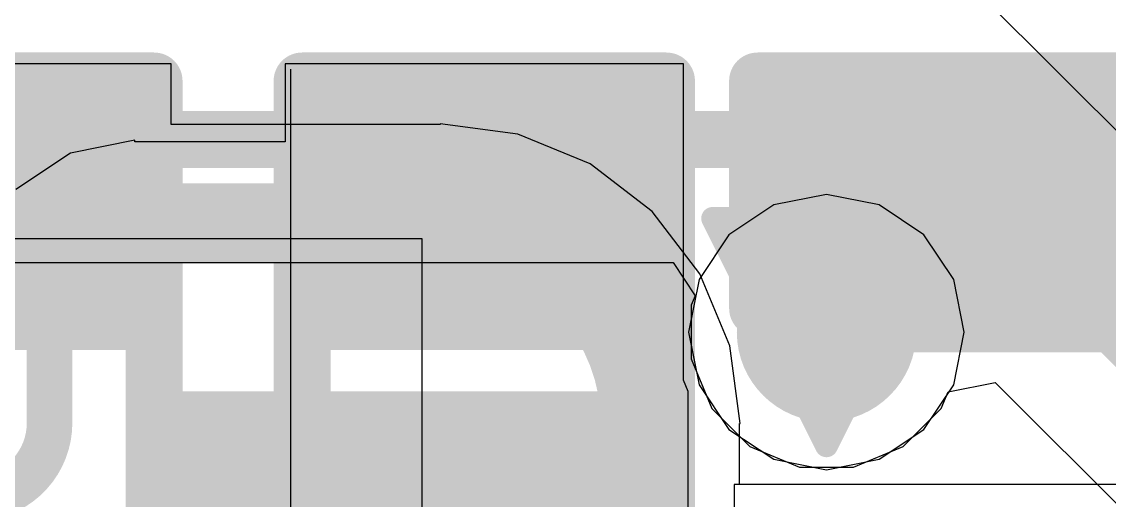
# Model space of a CAD drawing. Header units: inches. Extents: x -6 to 284, y -12 to 154.
# Drawn here: x 41.192 to 43.618, y 14.965 to 16.033 of the extents above; entities that cross this region are included whole.
import ezdxf

# ---------------------------------------------------------------- set-up
doc = ezdxf.new("R2010")
doc.units = ezdxf.units.IN
for name, color, linetype in [('Bottom Layer', 5, 'Continuous'), ('Bottom Overlay', 54, 'Continuous'), ('Bottom Paste', 16, 'Continuous'), ('Bottom Solder', 6, 'Continuous'), ('Drill Drawing', 1, 'Continuous'), ('GND-1', 16, 'Continuous'), ('GND-2', 90, 'Continuous'), ('GND-3', 216, 'Continuous'), ('GND-4', 54, 'Continuous'), ('PWR-1', 156, 'Continuous'), ('PWR-2', 130, 'Continuous'), ('Signal L1', 76, 'Continuous'), ('Signal L2', 6, 'Continuous'), ('Top Layer', 1, 'Continuous'), ('Top Overlay', 2, 'Continuous'), ('Top Paste', 8, 'Continuous'), ('Top Solder', 216, 'Continuous'), ('Via Holes', 16, 'Continuous')]:
    doc.layers.add(name, color=color, linetype=linetype)

# ---------------------------------------------------------------- blocks, each defined once
blk = doc.blocks.new('R___0402_90')
at = {"layer": 'Top Layer'}
for points in [[(-0.6985, -0.3175), (-0.6985, 0.3175), (-0.2413, 0.3175), (-0.2413, -0.3175)], [(0.2413, -0.3175), (0.2413, 0.3175), (0.6985, 0.3175), (0.6985, -0.3175)]]:
    blk.add_hatch(color=1, dxfattribs=at).paths.add_polyline_path(points)
at = {"layer": 'Top Paste'}
for points in [[(-0.6985, -0.3175), (-0.6985, 0.3175), (-0.2413, 0.3175), (-0.2413, -0.3175)], [(0.2413, -0.3175), (0.2413, 0.3175), (0.6985, 0.3175), (0.6985, -0.3175)]]:
    blk.add_hatch(color=8, dxfattribs=at).paths.add_polyline_path(points)
at = {"layer": 'Top Solder'}
for points in [[(-0.7535, -0.3725), (-0.7535, 0.3725), (-0.1863, 0.3725), (-0.1863, -0.3725)], [(0.1863, -0.3725), (0.1863, 0.3725), (0.7535, 0.3725), (0.7535, -0.3725)]]:
    blk.add_hatch(color=216, dxfattribs=at).paths.add_polyline_path(points)
at = {"layer": 'Top Overlay'}
for points in [[(0.7874, 0.4064, 0.127, 0.127, 0), (-0.7874, 0.4064, 0.127, 0.127, 0)], [(-0.7874, -0.4064, 0.127, 0.127, 0), (-0.7874, 0.4064, 0.127, 0.127, 0)], [(0.7874, -0.4064, 0.127, 0.127, 0), (0.7874, 0.4064, 0.127, 0.127, 0)], [(0.7874, -0.4064, 0.127, 0.127, 0), (-0.7874, -0.4064, 0.127, 0.127, 0)], [(0.8128, -0.4318, 0.00323, 0.00323, 0), (-0.8128, -0.4318, 0.00323, 0.00323, 0)]]:
    blk.add_lwpolyline(points, format="xyseb", dxfattribs=at)
for points in [[(-0.8191, 0.4064, 0.0635, 0.0635, 1), (-0.7556, 0.4064, 0.0635, 0.0635, 1)], [(-0.8191, 0.4064, 0.0635, 0.0635, 1), (-0.7556, 0.4064, 0.0635, 0.0635, 1)], [(0.7556, 0.4064, 0.0635, 0.0635, 1), (0.8191, 0.4064, 0.0635, 0.0635, 1)], [(0.7556, 0.4064, 0.0635, 0.0635, 1), (0.8191, 0.4064, 0.0635, 0.0635, 1)], [(-0.8191, -0.4064, 0.0635, 0.0635, 1), (-0.7556, -0.4064, 0.0635, 0.0635, 1)], [(-0.8191, -0.4064, 0.0635, 0.0635, 1), (-0.7556, -0.4064, 0.0635, 0.0635, 1)], [(0.7556, -0.4064, 0.0635, 0.0635, 1), (0.8191, -0.4064, 0.0635, 0.0635, 1)], [(0.7556, -0.4064, 0.0635, 0.0635, 1), (0.8191, -0.4064, 0.0635, 0.0635, 1)], [(-0.8136, -0.4318, 0.00161, 0.00161, 1), (-0.812, -0.4318, 0.00161, 0.00161, 1)], [(0.812, -0.4318, 0.00161, 0.00161, 1), (0.8136, -0.4318, 0.00161, 0.00161, 1)]]:
    blk.add_lwpolyline(points, format="xyseb", close=True, dxfattribs=at)
blk = doc.blocks.new('R___0402_B_91')
at = {"layer": 'Bottom Layer'}
for points in [[(-0.2413, 0.3175), (-0.2413, -0.3175), (-0.6985, -0.3175), (-0.6985, 0.3175)], [(0.6985, 0.3175), (0.6985, -0.3175), (0.2413, -0.3175), (0.2413, 0.3175)]]:
    blk.add_hatch(color=5, dxfattribs=at).paths.add_polyline_path(points)
at = {"layer": 'Bottom Paste'}
for points in [[(-0.2413, 0.3175), (-0.2413, -0.3175), (-0.6985, -0.3175), (-0.6985, 0.3175)], [(0.6985, 0.3175), (0.6985, -0.3175), (0.2413, -0.3175), (0.2413, 0.3175)]]:
    blk.add_hatch(color=16, dxfattribs=at).paths.add_polyline_path(points)
at = {"layer": 'Bottom Solder'}
for points in [[(-0.1863, 0.3725), (-0.1863, -0.3725), (-0.7535, -0.3725), (-0.7535, 0.3725)], [(0.7535, 0.3725), (0.7535, -0.3725), (0.1863, -0.3725), (0.1863, 0.3725)]]:
    blk.add_hatch(color=6, dxfattribs=at).paths.add_polyline_path(points)
at = {"layer": 'Bottom Overlay'}
for points in [[(-0.7874, 0.4064, 0.127, 0.127, 0), (-0.7874, -0.4064, 0.127, 0.127, 0)], [(-0.7874, 0.4064, 0.127, 0.127, 0), (0.7874, 0.4064, 0.127, 0.127, 0)], [(0.7874, 0.4064, 0.127, 0.127, 0), (0.7874, -0.4064, 0.127, 0.127, 0)], [(-0.8128, 0.4318, 0.00323, 0.00323, 0), (0.8128, 0.4318, 0.00323, 0.00323, 0)], [(-0.7874, -0.4064, 0.127, 0.127, 0), (0.7874, -0.4064, 0.127, 0.127, 0)]]:
    blk.add_lwpolyline(points, format="xyseb", dxfattribs=at)
for points in [[(-0.8191, 0.4064, 0.0635, 0.0635, 1), (-0.7556, 0.4064, 0.0635, 0.0635, 1)], [(-0.8191, 0.4064, 0.0635, 0.0635, 1), (-0.7556, 0.4064, 0.0635, 0.0635, 1)], [(0.7556, 0.4064, 0.0635, 0.0635, 1), (0.8191, 0.4064, 0.0635, 0.0635, 1)], [(0.7556, 0.4064, 0.0635, 0.0635, 1), (0.8191, 0.4064, 0.0635, 0.0635, 1)], [(-0.8136, 0.4318, 0.00161, 0.00161, 1), (-0.812, 0.4318, 0.00161, 0.00161, 1)], [(0.812, 0.4318, 0.00161, 0.00161, 1), (0.8136, 0.4318, 0.00161, 0.00161, 1)], [(-0.8191, -0.4064, 0.0635, 0.0635, 1), (-0.7556, -0.4064, 0.0635, 0.0635, 1)], [(-0.8191, -0.4064, 0.0635, 0.0635, 1), (-0.7556, -0.4064, 0.0635, 0.0635, 1)], [(0.7556, -0.4064, 0.0635, 0.0635, 1), (0.8191, -0.4064, 0.0635, 0.0635, 1)], [(0.7556, -0.4064, 0.0635, 0.0635, 1), (0.8191, -0.4064, 0.0635, 0.0635, 1)]]:
    blk.add_lwpolyline(points, format="xyseb", close=True, dxfattribs=at)
blk = doc.blocks.new('C___0402_B_377')
at = {"layer": 'Bottom Layer'}
for points in [[(-0.2413, 0.3175), (-0.2413, -0.3175), (-0.6985, -0.3175), (-0.6985, 0.3175)], [(0.6985, 0.3175), (0.6985, -0.3175), (0.2413, -0.3175), (0.2413, 0.3175)]]:
    blk.add_hatch(color=5, dxfattribs=at).paths.add_polyline_path(points)
at = {"layer": 'Bottom Paste'}
for points in [[(-0.2413, 0.3175), (-0.2413, -0.3175), (-0.6985, -0.3175), (-0.6985, 0.3175)], [(0.6985, 0.3175), (0.6985, -0.3175), (0.2413, -0.3175), (0.2413, 0.3175)]]:
    blk.add_hatch(color=16, dxfattribs=at).paths.add_polyline_path(points)
at = {"layer": 'Bottom Solder'}
for points in [[(-0.1813, 0.3775), (-0.1813, -0.3775), (-0.7585, -0.3775), (-0.7585, 0.3775)], [(0.7585, 0.3775), (0.7585, -0.3775), (0.1813, -0.3775), (0.1813, 0.3775)]]:
    blk.add_hatch(color=6, dxfattribs=at).paths.add_polyline_path(points)
at = {"layer": 'Bottom Overlay'}
for points in [[(-0.7874, 0.4064, 0.127, 0.127, 0), (-0.7874, -0.4064, 0.127, 0.127, 0)], [(-0.7874, 0.4064, 0.127, 0.127, 0), (-0.2794, 0.4064, 0.127, 0.127, 0)], [(0.2794, 0.4064, 0.127, 0.127, 0), (0.7874, 0.4064, 0.127, 0.127, 0)], [(0.7874, 0.4064, 0.127, 0.127, 0), (0.7874, -0.4064, 0.127, 0.127, 0)], [(-0.7874, -0.4064, 0.127, 0.127, 0), (-0.2794, -0.4064, 0.127, 0.127, 0)], [(0.2794, -0.4064, 0.127, 0.127, 0), (0.7874, -0.4064, 0.127, 0.127, 0)]]:
    blk.add_lwpolyline(points, format="xyseb", dxfattribs=at)
for points in [[(-0.8191, 0.4064, 0.0635, 0.0635, 1), (-0.7556, 0.4064, 0.0635, 0.0635, 1)], [(-0.8191, 0.4064, 0.0635, 0.0635, 1), (-0.7556, 0.4064, 0.0635, 0.0635, 1)], [(-0.3111, 0.4064, 0.0635, 0.0635, 1), (-0.2477, 0.4064, 0.0635, 0.0635, 1)], [(0.2477, 0.4064, 0.0635, 0.0635, 1), (0.3111, 0.4064, 0.0635, 0.0635, 1)], [(0.7556, 0.4064, 0.0635, 0.0635, 1), (0.8191, 0.4064, 0.0635, 0.0635, 1)], [(0.7556, 0.4064, 0.0635, 0.0635, 1), (0.8191, 0.4064, 0.0635, 0.0635, 1)], [(-0.8191, -0.4064, 0.0635, 0.0635, 1), (-0.7556, -0.4064, 0.0635, 0.0635, 1)], [(-0.8191, -0.4064, 0.0635, 0.0635, 1), (-0.7556, -0.4064, 0.0635, 0.0635, 1)], [(-0.3111, -0.4064, 0.0635, 0.0635, 1), (-0.2477, -0.4064, 0.0635, 0.0635, 1)], [(0.2477, -0.4064, 0.0635, 0.0635, 1), (0.3111, -0.4064, 0.0635, 0.0635, 1)], [(0.7556, -0.4064, 0.0635, 0.0635, 1), (0.8191, -0.4064, 0.0635, 0.0635, 1)], [(0.7556, -0.4064, 0.0635, 0.0635, 1), (0.8191, -0.4064, 0.0635, 0.0635, 1)]]:
    blk.add_lwpolyline(points, format="xyseb", close=True, dxfattribs=at)

msp = doc.modelspace()

# ---------------------------------------------------------------- hatches: boundary and pattern name
at = {"layer": 'Bottom Layer'}
h = msp.add_hatch(color=5, dxfattribs=at)
edge = h.paths.add_edge_path()
edge.add_arc((42.9871, 15.3401), 0.2, 0, 360)
at = {"layer": 'GND-1'}
h = msp.add_hatch(color=16, dxfattribs=at)
edge = h.paths.add_edge_path()
edge.add_arc((42.9871, 15.3401), 0.2, 0, 360)
at = {"layer": 'GND-2'}
h = msp.add_hatch(color=90, dxfattribs=at)
edge = h.paths.add_edge_path()
edge.add_arc((42.9871, 15.3401), 0.2, 0, 360)
at = {"layer": 'GND-3'}
h = msp.add_hatch(color=216, dxfattribs=at)
edge = h.paths.add_edge_path()
edge.add_arc((42.9871, 15.3401), 0.2, 0, 360)
at = {"layer": 'GND-4'}
h = msp.add_hatch(color=54, dxfattribs=at)
edge = h.paths.add_edge_path()
edge.add_arc((42.9871, 15.3401), 0.2, 0, 360)
at = {"layer": 'PWR-1'}
h = msp.add_hatch(color=156, dxfattribs=at)
edge = h.paths.add_edge_path()
edge.add_arc((42.9871, 15.3401), 0.2, 0, 360)
at = {"layer": 'PWR-2'}
h = msp.add_hatch(color=130, dxfattribs=at)
edge = h.paths.add_edge_path()
edge.add_arc((42.9871, 15.3401), 0.2, 0, 360)
at = {"layer": 'Signal L1'}
h = msp.add_hatch(color=76, dxfattribs=at)
edge = h.paths.add_edge_path()
edge.add_arc((42.9871, 15.3401), 0.2, 0, 360)
at = {"layer": 'Signal L2'}
h = msp.add_hatch(color=6, dxfattribs=at)
edge = h.paths.add_edge_path()
edge.add_arc((42.9871, 15.3401), 0.2, 0, 360)
at = {"layer": 'Top Layer'}
h = msp.add_hatch(color=1, dxfattribs=at)
edge = h.paths.add_edge_path()
edge.add_arc((42.9871, 15.3401), 0.2, 0, 360)
for points in [[(41.5003, 14.0053), (42.5413, 14.0053), (42.5413, 15.2077), (41.5003, 15.2077)], [(41.5003, 14.4152), (42.5413, 14.4152), (42.5413, 15.2077), (41.5003, 15.2077)]]:
    msp.add_hatch(color=1, dxfattribs=at).paths.add_polyline_path(points)
at = {"layer": 'Via Holes'}
h = msp.add_hatch(color=7, dxfattribs=at)
edge = h.paths.add_edge_path()
edge.add_arc((42.9871, 15.3401), 0.1, 0, 360)

# ---------------------------------------------------------------- linework, layer by layer
at = {"layer": 'Bottom Layer'}
for p, q in [((41.5253, 15.9392), (40.6363, 15.9392)), ((41.5253, 15.8037), (41.5253, 15.9392)), ((42.1251, 15.8037), (41.5253, 15.8037)), ((42.2983, 15.7824), (42.1251, 15.8052)), ((42.1251, 15.8052), (42.1251, 15.8037)), ((42.4597, 15.7156), (42.2983, 15.7824)), ((42.5983, 15.6092), (42.4597, 15.7156)), ((42.7047, 15.4706), (42.5983, 15.6092)), ((42.7715, 15.3092), (42.7047, 15.4706)), ((42.7943, 15.136), (42.7715, 15.3092)), ((42.7928, 15.0001), (42.7928, 15.136)), ((42.7928, 15.136), (42.7943, 15.136)), ((42.7814, 15.0001), (42.7814, 13.5831)), ((45.8346, 15.0001), (42.7814, 15.0001)), ((45.8346, 15.0001), (42.7928, 15.0001))]:
    msp.add_line(p, q, dxfattribs=at)
for points in [[(43.2398, 15.5836, 0.381, 0.381, 0), (44.3447, 15.5836, 0.381, 0.381, 0)], [(41.0808, 15.5836, 0.1778, 0.1778, 0), (42.1251, 15.5836, 0.1778, 0.1778, 0)], [(42.1251, 15.5836, 0.1778, 0.1778, -0.414214), (42.5727, 15.136, 0.1778, 0.1778, 0)], [(42.5727, 13.0833, 0.1778, 0.1778, 0), (42.5727, 15.136, 0.1778, 0.1778, 0)]]:
    msp.add_lwpolyline(points, format="xyseb", dxfattribs=at)
for points in [[(43.1446, 15.5836, 0.1905, 0.1905, 1), (43.3351, 15.5836, 0.1905, 0.1905, 1)], [(42.0807, 15.5836, 0.0889, 0.0889, 1), (42.1696, 15.5836, 0.0889, 0.0889, 1)], [(42.0807, 15.5836, 0.0889, 0.0889, 1), (42.1696, 15.5836, 0.0889, 0.0889, 1)], [(42.5283, 15.136, 0.0889, 0.0889, 1), (42.6172, 15.136, 0.0889, 0.0889, 1)], [(42.5283, 15.136, 0.0889, 0.0889, 1), (42.6172, 15.136, 0.0889, 0.0889, 1)]]:
    msp.add_lwpolyline(points, format="xyseb", close=True, dxfattribs=at)
at = {"layer": 'Drill Drawing'}
for points in [[(42.7331, 15.5941, 0.0508, 0.0508, 0), (43.2411, 15.5941, 0.0508, 0.0508, 0)], [(42.7331, 15.5941, 0.0508, 0.0508, 0), (42.9871, 15.0861, 0.0508, 0.0508, 0)], [(42.9871, 15.0861, 0.0508, 0.0508, 0), (43.2411, 15.5941, 0.0508, 0.0508, 0)]]:
    msp.add_lwpolyline(points, format="xyseb", dxfattribs=at)
for points in [[(42.7204, 15.5941, 0.0254, 0.0254, 1), (42.7458, 15.5941, 0.0254, 0.0254, 1)], [(42.7204, 15.5941, 0.0254, 0.0254, 1), (42.7458, 15.5941, 0.0254, 0.0254, 1)], [(43.2284, 15.5941, 0.0254, 0.0254, 1), (43.2538, 15.5941, 0.0254, 0.0254, 1)], [(43.2284, 15.5941, 0.0254, 0.0254, 1), (43.2538, 15.5941, 0.0254, 0.0254, 1)], [(42.9744, 15.0861, 0.0254, 0.0254, 1), (42.9998, 15.0861, 0.0254, 0.0254, 1)], [(42.9744, 15.0861, 0.0254, 0.0254, 1), (42.9998, 15.0861, 0.0254, 0.0254, 1)]]:
    msp.add_lwpolyline(points, format="xyseb", close=True, dxfattribs=at)
at = {"layer": 'PWR-1'}
for p, q in [((42.9871, 15.6476), (42.8694, 15.6242)), ((43.1048, 15.6242), (42.9871, 15.6476)), ((42.8694, 15.6242), (42.7696, 15.5576)), ((43.2045, 15.5576), (43.1048, 15.6242)), ((42.7696, 15.5576), (42.703, 15.4578)), ((43.2712, 15.4578), (43.2045, 15.5576)), ((42.0851, 15.5484), (40.6304, 15.5484)), ((42.0851, 13.2538), (42.0851, 15.5484)), ((42.703, 15.4578), (42.6796, 15.3401)), ((43.2946, 15.3401), (43.2712, 15.4578)), ((42.6796, 15.3401), (42.703, 15.2225)), ((43.2712, 15.2225), (43.2946, 15.3401)), ((42.703, 15.2225), (42.7696, 15.1227)), ((43.2045, 15.1227), (43.2712, 15.2225)), ((42.7696, 15.1227), (42.8694, 15.056)), ((43.1048, 15.056), (43.2045, 15.1227)), ((42.8694, 15.056), (42.9871, 15.0326)), ((42.9871, 15.0326), (43.1048, 15.056))]:
    msp.add_line(p, q, dxfattribs=at)
at = {"layer": 'PWR-2'}
for p, q in [((48.6931, 10.7306), (43.3129, 16.1108)), ((40.6314, 15.4953), (42.6449, 15.4953)), ((42.6449, 15.4953), (42.6943, 15.4214)), ((42.6943, 15.4214), (42.6855, 15.4001)), ((42.6855, 15.4001), (42.6855, 15.2801)), ((42.6855, 15.2801), (42.7314, 15.1693)), ((43.2582, 15.2067), (43.3631, 15.2275)), ((43.3631, 15.2275), (44.1413, 14.4494)), ((43.2428, 15.1693), (43.2582, 15.2067)), ((42.7314, 15.1693), (42.8162, 15.0845)), ((43.1579, 15.0845), (43.2428, 15.1693)), ((42.8162, 15.0845), (42.9271, 15.0385)), ((43.0471, 15.0385), (43.1579, 15.0845)), ((42.9271, 15.0385), (43.0471, 15.0385))]:
    msp.add_line(p, q, dxfattribs=at)
for points in [[(40.3233, 15.7703, 0.127, 0.127, 0), (43.0307, 15.7703, 0.127, 0.127, 0)], [(43.0307, 15.7703, 0.127, 0.127, 0), (43.032, 15.7703, 0.127, 0.127, 0)], [(43.032, 15.7703, 0.127, 0.127, -0.198873), (43.3444, 15.6404, 0.127, 0.127, 0)], [(43.3444, 15.6404, 0.127, 0.127, 0), (44.6586, 14.3263, 0.127, 0.127, 0)]]:
    msp.add_lwpolyline(points, format="xyseb", dxfattribs=at)
for points in [[(42.999, 15.7703, 0.0635, 0.0635, 1), (43.0625, 15.7703, 0.0635, 0.0635, 1)], [(42.999, 15.7703, 0.0635, 0.0635, 1), (43.0625, 15.7703, 0.0635, 0.0635, 1)], [(43.0003, 15.7703, 0.0635, 0.0635, 1), (43.0638, 15.7703, 0.0635, 0.0635, 1)], [(43.0003, 15.7703, 0.0635, 0.0635, 1), (43.0638, 15.7703, 0.0635, 0.0635, 1)], [(43.3127, 15.6404, 0.0635, 0.0635, 1), (43.3762, 15.6404, 0.0635, 0.0635, 1)], [(43.3127, 15.6404, 0.0635, 0.0635, 1), (43.3762, 15.6404, 0.0635, 0.0635, 1)]]:
    msp.add_lwpolyline(points, format="xyseb", close=True, dxfattribs=at)
at = {"layer": 'Top Layer'}
for p, q in [((42.6683, 15.9392), (41.7793, 15.9392)), ((41.7793, 15.9392), (41.7793, 15.7649)), ((42.6683, 15.2329), (42.6683, 15.9392)), ((41.4442, 15.7686), (41.3006, 15.74)), ((41.4442, 15.7649), (41.4442, 15.7686)), ((41.7793, 15.7649), (41.4442, 15.7649)), ((41.3006, 15.74), (41.179, 15.6587)), ((42.6788, 15.2077), (42.6683, 15.2329)), ((42.6788, 14.0053), (42.6788, 15.2077))]:
    msp.add_line(p, q, dxfattribs=at)
for points in [[(41.2541, 15.3935, 0.1016, 0.1016, -0.414214), (41.4442, 15.5836, 0.1016, 0.1016, 0)], [(41.4442, 15.5836, 0.1016, 0.1016, 0), (42.2238, 15.5836, 0.1016, 0.1016, 0)], [(41.2541, 15.1372, 0.1016, 0.1016, 0), (41.2541, 15.3935, 0.1016, 0.1016, 0)], [(41.2541, 15.1372, 0.1016, 0.1016, -0.414214), (41.0857, 14.9687, 0.1016, 0.1016, 0)]]:
    msp.add_lwpolyline(points, format="xyseb", dxfattribs=at)
for points in [[(41.4188, 15.5836, 0.0508, 0.0508, 1), (41.4696, 15.5836, 0.0508, 0.0508, 1)], [(41.4188, 15.5836, 0.0508, 0.0508, 1), (41.4696, 15.5836, 0.0508, 0.0508, 1)], [(42.1984, 15.5836, 0.0508, 0.0508, 1), (42.2492, 15.5836, 0.0508, 0.0508, 1)], [(41.2287, 15.3935, 0.0508, 0.0508, 1), (41.2795, 15.3935, 0.0508, 0.0508, 1)], [(41.2287, 15.3935, 0.0508, 0.0508, 1), (41.2795, 15.3935, 0.0508, 0.0508, 1)], [(41.2287, 15.1372, 0.0508, 0.0508, 1), (41.2795, 15.1372, 0.0508, 0.0508, 1)], [(41.2287, 15.1372, 0.0508, 0.0508, 1), (41.2795, 15.1372, 0.0508, 0.0508, 1)]]:
    msp.add_lwpolyline(points, format="xyseb", close=True, dxfattribs=at)

# ---------------------------------------------------------------- block references
for name, p, rotation in [('R___0402_B_91', (41.0808, 15.1137), 90), ('R___0402_90', (42.2238, 15.1137), 270), ('C___0402_B_377', (43.2398, 15.1137), 90)]:
    msp.add_blockref(name, p, dxfattribs=dict(rotation=rotation))

doc.saveas('drawing.dxf')
